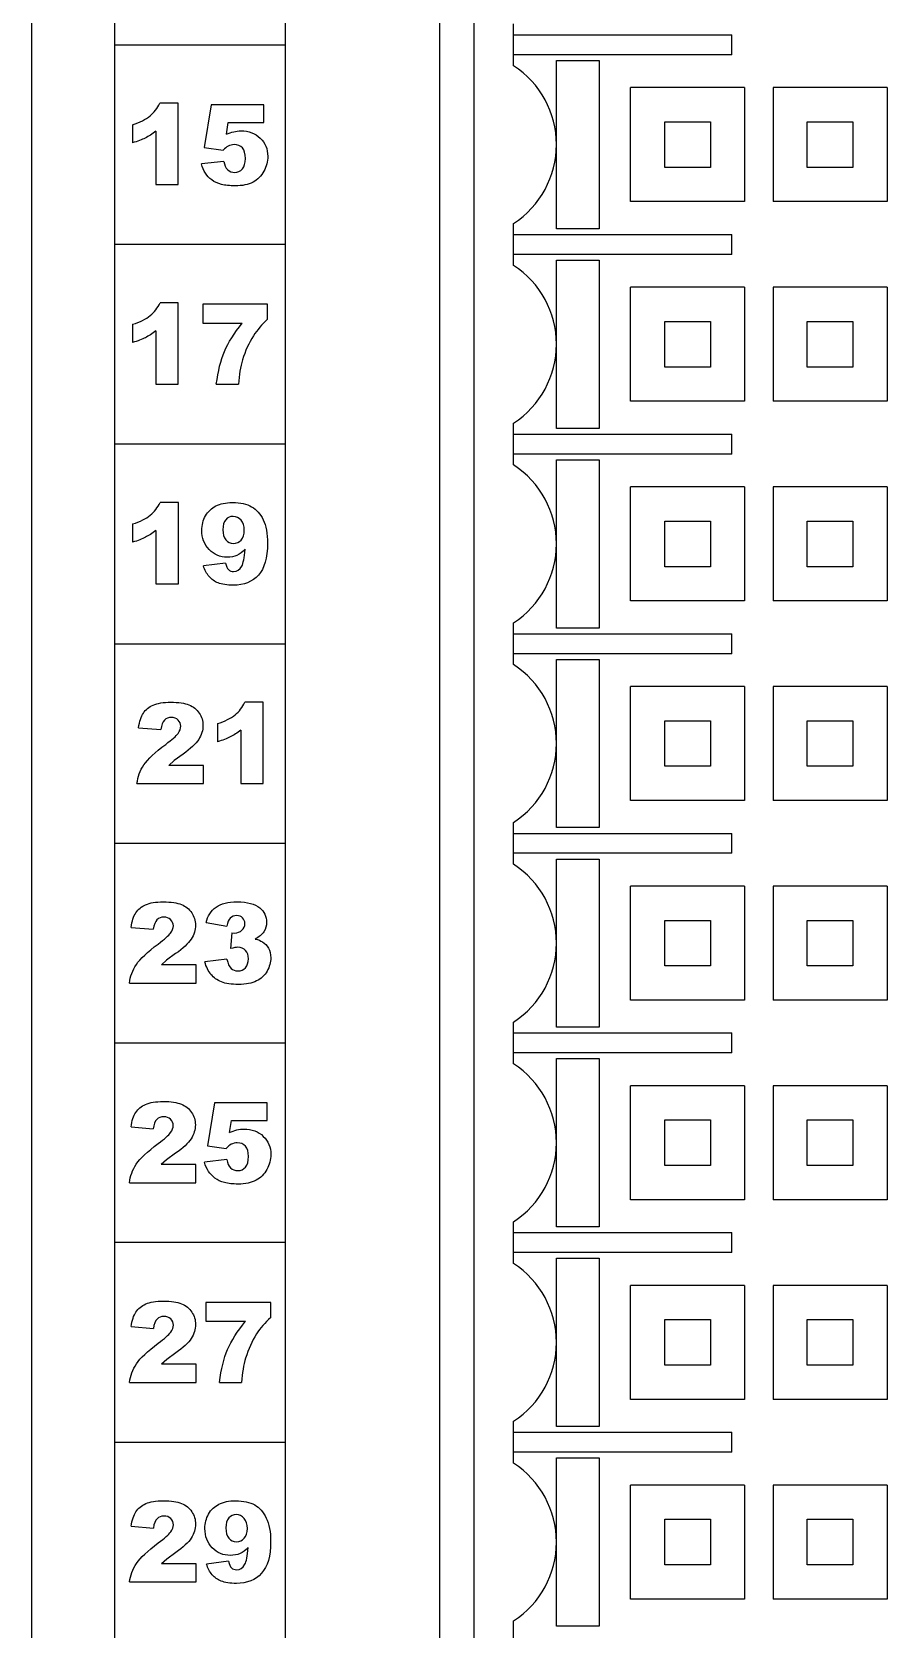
# Model space of a CAD drawing. Header units: millimetres. Extents: x 40 to 416, y -270 to 20.
# Drawn here: x 281.75 to 296.75, y -240.03 to -212.03 of the extents above; entities that cross this region are included whole.
import ezdxf

# ---------------------------------------------------------------- set-up
doc = ezdxf.new("R2010")
doc.units = ezdxf.units.MM
doc.layers.add('1728620000_DXF_CONTINUOUS_LINE', color=7, linetype='Continuous')
doc.layers.add('AOMJ712I_002DXF_CONTINUOUS_LINE', color=7, linetype='Continuous')

# ---------------------------------------------------------------- blocks, each defined once
blk = doc.blocks.new('MOD_AOM712i')
at = {"layer": '1728620000_DXF_CONTINUOUS_LINE', "color": 7, "linetype": 'Continuous'}
for p, q in [((7.5, 85.75), (7.5, 15.75)), ((8.2, 57.383), (8.2, 58.117)), ((8.2, 57.925), (12.025, 57.925)), ((12.025, 57.575), (12.025, 57.925)), ((12.025, 57.575), (8.2, 57.575)), ((8.95, 56.004), (8.95, 57.475)), ((8.95, 57.475), (9.702, 57.475)), ((9.702, 57.475), (9.702, 54.525)), ((10.25, 55), (10.25, 57)), ((12.25, 57), (10.25, 57)), ((12.25, 57), (12.25, 55)), ((12.75, 57), (12.75, 55)), ((14.75, 57), (12.75, 57)), ((14.75, 57), (14.75, 55)), ((10.85, 56.4), (11.65, 56.4)), ((10.85, 55.6), (10.85, 56.4)), ((11.65, 56.4), (11.65, 55.6)), ((13.35, 56.4), (14.15, 56.4)), ((13.35, 55.6), (13.35, 56.4)), ((14.15, 56.4), (14.15, 55.6)), ((8.95, 54.525), (8.95, 55.996)), ((11.65, 55.6), (10.85, 55.6)), ((14.15, 55.6), (13.35, 55.6)), ((12.25, 55), (10.25, 55)), ((14.75, 55), (12.75, 55)), ((8.2, 53.883), (8.2, 54.617)), ((8.2, 54.425), (12.025, 54.425)), ((9.702, 54.525), (8.95, 54.525)), ((12.025, 54.075), (12.025, 54.425)), ((12.025, 54.075), (8.2, 54.075)), ((8.95, 53.975), (9.702, 53.975)), ((8.95, 52.504), (8.95, 53.975)), ((9.702, 53.975), (9.702, 51.025)), ((12.25, 53.5), (10.25, 53.5)), ((10.25, 51.5), (10.25, 53.5)), ((12.25, 53.5), (12.25, 51.5)), ((14.75, 53.5), (12.75, 53.5)), ((12.75, 53.5), (12.75, 51.5)), ((14.75, 53.5), (14.75, 51.5)), ((10.85, 52.9), (11.65, 52.9)), ((10.85, 52.1), (10.85, 52.9)), ((11.65, 52.9), (11.65, 52.1)), ((13.35, 52.9), (14.15, 52.9)), ((13.35, 52.1), (13.35, 52.9)), ((14.15, 52.9), (14.15, 52.1)), ((8.95, 51.025), (8.95, 52.496)), ((11.65, 52.1), (10.85, 52.1)), ((14.15, 52.1), (13.35, 52.1)), ((12.25, 51.5), (10.25, 51.5)), ((14.75, 51.5), (12.75, 51.5)), ((8.2, 50.383), (8.2, 51.117)), ((9.702, 51.025), (8.95, 51.025)), ((8.2, 50.925), (12.025, 50.925)), ((12.025, 50.575), (12.025, 50.925)), ((12.025, 50.575), (8.2, 50.575)), ((8.95, 50.475), (9.702, 50.475)), ((8.95, 49.004), (8.95, 50.475)), ((9.702, 50.475), (9.702, 47.525)), ((12.25, 50), (10.25, 50)), ((10.25, 48), (10.25, 50)), ((12.25, 50), (12.25, 48)), ((14.75, 50), (12.75, 50)), ((12.75, 50), (12.75, 48)), ((14.75, 50), (14.75, 48)), ((10.85, 49.4), (11.65, 49.4)), ((10.85, 48.6), (10.85, 49.4)), ((11.65, 49.4), (11.65, 48.6)), ((13.35, 49.4), (14.15, 49.4)), ((13.35, 48.6), (13.35, 49.4)), ((14.15, 49.4), (14.15, 48.6)), ((8.95, 47.525), (8.95, 48.996)), ((11.65, 48.6), (10.85, 48.6)), ((14.15, 48.6), (13.35, 48.6)), ((12.25, 48), (10.25, 48)), ((14.75, 48), (12.75, 48)), ((8.2, 46.883), (8.2, 47.617)), ((8.2, 47.425), (12.025, 47.425)), ((9.702, 47.525), (8.95, 47.525)), ((12.025, 47.075), (12.025, 47.425)), ((12.025, 47.075), (8.2, 47.075)), ((8.95, 46.975), (9.702, 46.975)), ((8.95, 45.504), (8.95, 46.975)), ((9.702, 46.975), (9.702, 44.025)), ((12.25, 46.5), (10.25, 46.5)), ((10.25, 44.5), (10.25, 46.5)), ((12.25, 46.5), (12.25, 44.5)), ((14.75, 46.5), (12.75, 46.5)), ((12.75, 46.5), (12.75, 44.5)), ((14.75, 46.5), (14.75, 44.5)), ((10.85, 45.9), (11.65, 45.9)), ((10.85, 45.1), (10.85, 45.9)), ((11.65, 45.9), (11.65, 45.1)), ((13.35, 45.9), (14.15, 45.9)), ((13.35, 45.1), (13.35, 45.9)), ((14.15, 45.9), (14.15, 45.1)), ((8.95, 44.025), (8.95, 45.496)), ((11.65, 45.1), (10.85, 45.1)), ((14.15, 45.1), (13.35, 45.1)), ((12.25, 44.5), (10.25, 44.5)), ((14.75, 44.5), (12.75, 44.5)), ((8.2, 43.383), (8.2, 44.117)), ((9.702, 44.025), (8.95, 44.025)), ((8.2, 43.925), (12.025, 43.925)), ((12.025, 43.575), (12.025, 43.925)), ((12.025, 43.575), (8.2, 43.575)), ((8.95, 43.475), (9.702, 43.475)), ((8.95, 42.004), (8.95, 43.475)), ((9.702, 43.475), (9.702, 40.525)), ((12.25, 43), (10.25, 43)), ((10.25, 41), (10.25, 43)), ((12.25, 43), (12.25, 41)), ((14.75, 43), (12.75, 43)), ((12.75, 43), (12.75, 41)), ((14.75, 43), (14.75, 41)), ((10.85, 42.4), (11.65, 42.4)), ((10.85, 41.6), (10.85, 42.4)), ((11.65, 42.4), (11.65, 41.6)), ((13.35, 42.4), (14.15, 42.4)), ((13.35, 41.6), (13.35, 42.4)), ((14.15, 42.4), (14.15, 41.6)), ((8.95, 40.525), (8.95, 41.996)), ((11.65, 41.6), (10.85, 41.6)), ((14.15, 41.6), (13.35, 41.6)), ((12.25, 41), (10.25, 41)), ((14.75, 41), (12.75, 41)), ((8.2, 39.883), (8.2, 40.617)), ((8.2, 40.425), (12.025, 40.425)), ((9.702, 40.525), (8.95, 40.525)), ((12.025, 40.075), (12.025, 40.425)), ((12.025, 40.075), (8.2, 40.075)), ((8.95, 39.975), (9.702, 39.975)), ((8.95, 38.504), (8.95, 39.975)), ((9.702, 39.975), (9.702, 37.025)), ((12.25, 39.5), (10.25, 39.5)), ((10.25, 37.5), (10.25, 39.5)), ((12.25, 39.5), (12.25, 37.5)), ((14.75, 39.5), (12.75, 39.5)), ((12.75, 39.5), (12.75, 37.5)), ((14.75, 39.5), (14.75, 37.5)), ((10.85, 38.9), (11.65, 38.9)), ((10.85, 38.1), (10.85, 38.9)), ((11.65, 38.9), (11.65, 38.1)), ((13.35, 38.9), (14.15, 38.9)), ((13.35, 38.1), (13.35, 38.9)), ((14.15, 38.9), (14.15, 38.1)), ((8.95, 37.025), (8.95, 38.496)), ((11.65, 38.1), (10.85, 38.1)), ((14.15, 38.1), (13.35, 38.1)), ((12.25, 37.5), (10.25, 37.5)), ((14.75, 37.5), (12.75, 37.5)), ((8.2, 36.383), (8.2, 37.117)), ((9.702, 37.025), (8.95, 37.025)), ((8.2, 36.925), (12.025, 36.925)), ((12.025, 36.575), (12.025, 36.925)), ((12.025, 36.575), (8.2, 36.575)), ((8.95, 36.475), (9.702, 36.475)), ((8.95, 35.004), (8.95, 36.475)), ((9.702, 36.475), (9.702, 33.525)), ((12.25, 36), (10.25, 36)), ((10.25, 34), (10.25, 36)), ((12.25, 36), (12.25, 34)), ((14.75, 36), (12.75, 36)), ((12.75, 36), (12.75, 34)), ((14.75, 36), (14.75, 34)), ((10.85, 35.4), (11.65, 35.4)), ((10.85, 34.6), (10.85, 35.4)), ((11.65, 35.4), (11.65, 34.6)), ((13.35, 35.4), (14.15, 35.4)), ((13.35, 34.6), (13.35, 35.4)), ((14.15, 35.4), (14.15, 34.6)), ((8.95, 33.525), (8.95, 34.996)), ((11.65, 34.6), (10.85, 34.6)), ((14.15, 34.6), (13.35, 34.6)), ((12.25, 34), (10.25, 34)), ((14.75, 34), (12.75, 34)), ((8.2, 32.883), (8.2, 33.617)), ((8.2, 33.425), (12.025, 33.425)), ((9.702, 33.525), (8.95, 33.525)), ((12.025, 33.075), (12.025, 33.425)), ((12.025, 33.075), (8.2, 33.075)), ((8.95, 32.975), (9.702, 32.975)), ((8.95, 31.504), (8.95, 32.975)), ((9.702, 32.975), (9.702, 30.025)), ((12.25, 32.5), (10.25, 32.5)), ((10.25, 30.5), (10.25, 32.5)), ((12.25, 32.5), (12.25, 30.5)), ((14.75, 32.5), (12.75, 32.5)), ((12.75, 32.5), (12.75, 30.5)), ((14.75, 32.5), (14.75, 30.5)), ((10.85, 31.9), (11.65, 31.9)), ((10.85, 31.1), (10.85, 31.9)), ((11.65, 31.9), (11.65, 31.1)), ((13.35, 31.9), (14.15, 31.9)), ((13.35, 31.1), (13.35, 31.9)), ((14.15, 31.9), (14.15, 31.1)), ((8.95, 30.025), (8.95, 31.496)), ((11.65, 31.1), (10.85, 31.1)), ((14.15, 31.1), (13.35, 31.1)), ((12.25, 30.5), (10.25, 30.5)), ((14.75, 30.5), (12.75, 30.5)), ((8.2, 29.383), (8.2, 30.117)), ((9.702, 30.025), (8.95, 30.025))]:
    blk.add_line(p, q, dxfattribs=at)
for centre in [(7.3, 56), (7.3, 52.5), (7.3, 49), (7.3, 45.5), (7.3, 42), (7.3, 38.5), (7.3, 35), (7.3, 31.5)]:
    blk.add_arc(centre, 1.65, 303.0557, 56.9443, dxfattribs=at)
at = {"layer": 'AOMJ712I_002DXF_CONTINUOUS_LINE', "color": 7, "linetype": 'Continuous'}
for p, q in [((-0.25, 6), (-0.25, 91.9)), ((6.9, 85.35), (6.9, 16.15))]:
    blk.add_line(p, q, dxfattribs=at)
at = {"layer": 'AOMJ712I_002DXF_CONTINUOUS_LINE', "color": 4, "linetype": 'Continuous'}
for p, q in [((1.2, 82.25), (1.2, 19.25)), ((4.2, 19.25), (4.2, 82.25)), ((1.2, 57.75), (4.2, 57.75)), ((2.316, 56.724), (1.994, 56.724)), ((2.316, 55.3), (2.316, 56.724)), ((2.896, 56.7), (2.773, 55.947)), ((3.82, 56.7), (2.896, 56.7)), ((3.82, 56.39), (3.82, 56.7)), ((1.513, 56.349), (1.513, 56.03)), ((3.161, 56.18), (3.194, 56.39)), ((3.194, 56.39), (3.82, 56.39)), ((1.922, 56.233), (1.922, 55.3)), ((2.773, 55.947), (3.104, 55.9)), ((3.116, 55.706), (2.722, 55.663)), ((1.922, 55.3), (2.316, 55.3)), ((4.2, 54.25), (1.2, 54.25)), ((2.318, 53.224), (1.997, 53.224)), ((2.318, 51.8), (2.318, 53.224)), ((2.748, 53.2), (2.748, 52.871)), ((3.884, 53.2), (2.748, 53.2)), ((3.884, 52.937), (3.884, 53.2)), ((1.516, 52.849), (1.516, 52.53)), ((1.925, 52.733), (1.925, 51.8)), ((2.748, 52.871), (3.44, 52.871)), ((1.925, 51.8), (2.318, 51.8)), ((2.984, 51.8), (3.372, 51.8)), ((4.2, 50.75), (1.2, 50.75)), ((2.319, 49.724), (1.997, 49.724)), ((2.319, 48.3), (2.319, 49.724)), ((1.517, 49.349), (1.517, 49.03)), ((1.926, 49.233), (1.926, 48.3)), ((3.146, 48.663), (2.759, 48.614)), ((1.926, 48.3), (2.319, 48.3)), ((1.2, 47.25), (4.2, 47.25)), ((3.807, 46.224), (3.485, 46.224)), ((3.807, 44.8), (3.807, 46.224)), ((1.621, 45.777), (2.011, 45.745)), ((3.005, 45.849), (3.005, 45.53)), ((3.414, 45.733), (3.414, 44.8)), ((2.245, 45.202), (2.152, 45.117)), ((2.76, 45.117), (2.152, 45.117)), ((2.402, 45.316), (2.245, 45.202)), ((2.76, 44.8), (2.76, 45.117)), ((1.593, 44.8), (2.76, 44.8)), ((3.414, 44.8), (3.807, 44.8)), ((4.2, 43.75), (1.2, 43.75)), ((2.804, 42.361), (3.171, 42.295)), ((1.49, 42.277), (1.879, 42.245)), ((3.255, 42.182), (3.235, 41.905)), ((3.255, 42.182), (3.306, 42.178)), ((2.271, 41.816), (2.113, 41.702)), ((3.171, 41.721), (2.783, 41.67)), ((2.113, 41.702), (2.021, 41.617)), ((2.628, 41.617), (2.021, 41.617)), ((2.628, 41.3), (2.628, 41.617)), ((1.461, 41.3), (2.628, 41.3)), ((1.2, 40.25), (4.2, 40.25)), ((2.95, 39.2), (2.827, 38.447)), ((3.874, 39.2), (2.95, 39.2)), ((3.874, 38.89), (3.874, 39.2)), ((1.488, 38.777), (1.878, 38.745)), ((3.215, 38.68), (3.248, 38.89)), ((3.248, 38.89), (3.874, 38.89)), ((2.827, 38.447), (3.158, 38.4)), ((2.112, 38.202), (2.019, 38.117)), ((2.626, 38.117), (2.019, 38.117)), ((2.269, 38.316), (2.112, 38.202)), ((2.626, 37.8), (2.626, 38.117)), ((3.17, 38.206), (2.776, 38.163)), ((1.459, 37.8), (2.626, 37.8)), ((4.2, 36.75), (1.2, 36.75)), ((3.938, 35.7), (2.802, 35.7)), ((2.802, 35.7), (2.802, 35.371)), ((3.938, 35.437), (3.938, 35.7)), ((2.802, 35.371), (3.494, 35.371)), ((1.491, 35.277), (1.881, 35.245)), ((2.272, 34.816), (2.115, 34.702)), ((2.115, 34.702), (2.022, 34.617)), ((2.629, 34.617), (2.022, 34.617)), ((2.629, 34.3), (2.629, 34.617)), ((1.462, 34.3), (2.629, 34.3)), ((3.038, 34.3), (3.426, 34.3)), ((1.2, 33.25), (4.2, 33.25)), ((1.491, 31.777), (1.881, 31.745)), ((2.115, 31.202), (2.022, 31.117)), ((2.63, 31.117), (2.022, 31.117)), ((2.272, 31.316), (2.115, 31.202)), ((2.63, 30.8), (2.63, 31.117)), ((3.2, 31.163), (2.813, 31.114)), ((1.463, 30.8), (2.63, 30.8))]:
    blk.add_line(p, q, dxfattribs=at)
for points in [[(1.822, 56.502), (1.894, 56.562), (1.952, 56.636), (1.994, 56.724)], [(1.513, 56.349), (1.645, 56.391), (1.748, 56.442), (1.822, 56.502)], [(1.737, 56.115), (1.678, 56.085), (1.603, 56.056), (1.513, 56.03)], [(1.922, 56.233), (1.858, 56.184), (1.796, 56.145), (1.737, 56.115)], [(3.161, 56.18), (3.204, 56.2), (3.247, 56.215), (3.289, 56.225)], [(3.289, 56.225), (3.331, 56.235), (3.373, 56.241), (3.415, 56.241)], [(3.415, 56.241), (3.554, 56.241), (3.668, 56.198), (3.755, 56.113)], [(3.755, 56.113), (3.843, 56.029), (3.887, 55.922), (3.887, 55.794)], [(3.19, 55.973), (3.164, 55.959), (3.135, 55.934), (3.104, 55.9)], [(3.299, 56), (3.261, 56), (3.225, 55.99), (3.19, 55.973)], [(3.441, 55.941), (3.405, 55.98), (3.358, 56), (3.299, 56)], [(3.495, 55.758), (3.495, 55.841), (3.477, 55.903), (3.441, 55.941)], [(3.442, 55.574), (3.477, 55.615), (3.495, 55.676), (3.495, 55.758)], [(3.887, 55.794), (3.887, 55.703), (3.864, 55.616), (3.819, 55.533)], [(2.794, 55.499), (2.765, 55.543), (2.742, 55.597), (2.722, 55.663)], [(2.906, 55.38), (2.86, 55.415), (2.823, 55.455), (2.794, 55.499)], [(3.116, 55.706), (3.125, 55.643), (3.147, 55.594), (3.183, 55.561)], [(3.183, 55.561), (3.217, 55.529), (3.259, 55.513), (3.308, 55.513)], [(3.308, 55.513), (3.361, 55.513), (3.406, 55.533), (3.442, 55.574)], [(3.819, 55.533), (3.774, 55.449), (3.71, 55.386), (3.628, 55.342)], [(3.074, 55.302), (3.008, 55.319), (2.952, 55.346), (2.906, 55.38)], [(3.312, 55.276), (3.219, 55.276), (3.14, 55.286), (3.074, 55.302)], [(3.628, 55.342), (3.546, 55.298), (3.44, 55.276), (3.312, 55.276)], [(1.825, 53.002), (1.897, 53.062), (1.955, 53.136), (1.997, 53.224)], [(1.516, 52.849), (1.648, 52.891), (1.751, 52.942), (1.825, 53.002)], [(3.884, 52.937), (3.784, 52.848), (3.702, 52.751), (3.636, 52.648)], [(1.925, 52.733), (1.861, 52.684), (1.799, 52.645), (1.74, 52.615)], [(3.128, 52.375), (3.193, 52.53), (3.297, 52.695), (3.44, 52.871)], [(3.636, 52.648), (3.556, 52.522), (3.492, 52.382), (3.445, 52.227)], [(1.74, 52.615), (1.681, 52.585), (1.606, 52.556), (1.516, 52.53)], [(2.984, 51.8), (3.015, 52.028), (3.062, 52.22), (3.128, 52.375)], [(3.445, 52.227), (3.409, 52.107), (3.384, 51.964), (3.372, 51.8)], [(1.825, 49.502), (1.898, 49.562), (1.955, 49.636), (1.997, 49.724)], [(2.795, 49.492), (2.839, 49.568), (2.9, 49.626), (2.977, 49.665)], [(2.977, 49.665), (3.053, 49.704), (3.151, 49.724), (3.267, 49.724)], [(3.267, 49.724), (3.407, 49.724), (3.519, 49.699), (3.604, 49.651)], [(3.604, 49.651), (3.688, 49.604), (3.756, 49.527), (3.807, 49.422)], [(1.517, 49.349), (1.649, 49.391), (1.752, 49.442), (1.825, 49.502)], [(2.73, 49.238), (2.73, 49.33), (2.752, 49.415), (2.795, 49.492)], [(3.15, 49.423), (3.115, 49.384), (3.099, 49.326), (3.099, 49.248)], [(3.279, 49.481), (3.227, 49.481), (3.184, 49.461), (3.15, 49.423)], [(3.418, 49.416), (3.38, 49.459), (3.333, 49.481), (3.279, 49.481)], [(3.475, 49.239), (3.475, 49.314), (3.456, 49.373), (3.418, 49.416)], [(3.807, 49.422), (3.857, 49.317), (3.883, 49.18), (3.883, 49.008)], [(1.74, 49.115), (1.681, 49.085), (1.607, 49.056), (1.517, 49.03)], [(1.926, 49.233), (1.862, 49.184), (1.799, 49.145), (1.74, 49.115)], [(2.858, 48.899), (2.773, 48.989), (2.73, 49.101), (2.73, 49.238)], [(3.099, 49.248), (3.099, 49.17), (3.116, 49.11), (3.151, 49.069)], [(3.151, 49.069), (3.187, 49.027), (3.231, 49.007), (3.284, 49.007)], [(3.284, 49.007), (3.339, 49.007), (3.385, 49.027), (3.421, 49.067)], [(3.421, 49.067), (3.457, 49.107), (3.475, 49.164), (3.475, 49.239)], [(3.883, 49.008), (3.883, 48.755), (3.83, 48.569), (3.723, 48.452)], [(3.177, 48.766), (3.05, 48.766), (2.944, 48.81), (2.858, 48.899)], [(3.347, 48.799), (3.297, 48.777), (3.241, 48.766), (3.177, 48.766)], [(3.49, 48.905), (3.443, 48.857), (3.395, 48.821), (3.347, 48.799)], [(3.432, 48.61), (3.457, 48.655), (3.476, 48.754), (3.49, 48.905)], [(2.857, 48.428), (2.815, 48.478), (2.782, 48.54), (2.759, 48.614)], [(3.146, 48.663), (3.156, 48.608), (3.173, 48.57), (3.197, 48.548)], [(3.197, 48.548), (3.221, 48.525), (3.251, 48.515), (3.286, 48.515)], [(3.723, 48.452), (3.617, 48.334), (3.47, 48.276), (3.282, 48.276)], [(3.286, 48.515), (3.348, 48.515), (3.397, 48.546), (3.432, 48.61)], [(3.018, 48.315), (2.953, 48.34), (2.9, 48.378), (2.857, 48.428)], [(3.282, 48.276), (3.17, 48.276), (3.082, 48.289), (3.018, 48.315)], [(1.877, 46.174), (1.952, 46.207), (2.054, 46.224), (2.186, 46.224)], [(2.186, 46.224), (2.322, 46.224), (2.428, 46.208), (2.505, 46.177)], [(3.314, 46.002), (3.386, 46.062), (3.443, 46.136), (3.485, 46.224)], [(1.621, 45.777), (1.637, 45.886), (1.664, 45.972), (1.705, 46.033)], [(1.705, 46.033), (1.745, 46.094), (1.803, 46.142), (1.877, 46.174)], [(2.196, 45.957), (2.147, 45.957), (2.106, 45.941), (2.074, 45.91)], [(2.315, 45.912), (2.283, 45.942), (2.244, 45.957), (2.196, 45.957)], [(2.505, 46.177), (2.581, 46.146), (2.64, 46.098), (2.684, 46.033)], [(2.684, 46.033), (2.728, 45.968), (2.75, 45.896), (2.75, 45.816)], [(3.005, 45.849), (3.137, 45.891), (3.24, 45.942), (3.314, 46.002)], [(2.074, 45.91), (2.042, 45.879), (2.021, 45.824), (2.011, 45.745)], [(2.096, 45.485), (2.21, 45.569), (2.282, 45.634), (2.314, 45.678)], [(2.314, 45.678), (2.346, 45.722), (2.362, 45.763), (2.362, 45.803)], [(2.362, 45.803), (2.362, 45.845), (2.346, 45.881), (2.315, 45.912)], [(2.75, 45.816), (2.75, 45.73), (2.724, 45.649), (2.675, 45.571)], [(3.414, 45.733), (3.35, 45.684), (3.288, 45.645), (3.229, 45.615)], [(1.714, 45.125), (1.782, 45.226), (1.909, 45.346), (2.096, 45.485)], [(2.675, 45.571), (2.625, 45.493), (2.534, 45.408), (2.402, 45.316)], [(3.229, 45.615), (3.169, 45.585), (3.095, 45.556), (3.005, 45.53)], [(1.593, 44.8), (1.606, 44.915), (1.646, 45.023), (1.714, 45.125)], [(1.573, 42.533), (1.614, 42.594), (1.671, 42.642), (1.745, 42.674)], [(1.745, 42.674), (1.82, 42.707), (1.922, 42.724), (2.054, 42.724)], [(2.054, 42.724), (2.191, 42.724), (2.297, 42.708), (2.373, 42.677)], [(2.373, 42.677), (2.449, 42.646), (2.509, 42.598), (2.552, 42.533)], [(2.804, 42.361), (2.834, 42.477), (2.892, 42.567), (2.98, 42.63)], [(2.98, 42.63), (3.066, 42.692), (3.189, 42.724), (3.349, 42.724)], [(3.349, 42.724), (3.531, 42.724), (3.663, 42.689), (3.745, 42.621)], [(3.745, 42.621), (3.826, 42.553), (3.867, 42.468), (3.867, 42.365)], [(1.49, 42.277), (1.505, 42.386), (1.533, 42.472), (1.573, 42.533)], [(1.942, 42.41), (1.911, 42.379), (1.89, 42.324), (1.879, 42.245)], [(2.064, 42.457), (2.015, 42.457), (1.974, 42.441), (1.942, 42.41)], [(2.183, 42.412), (2.151, 42.442), (2.112, 42.457), (2.064, 42.457)], [(2.231, 42.303), (2.231, 42.345), (2.214, 42.381), (2.183, 42.412)], [(2.183, 42.178), (2.214, 42.222), (2.231, 42.263), (2.231, 42.303)], [(2.618, 42.316), (2.618, 42.23), (2.593, 42.149), (2.543, 42.071)], [(2.552, 42.533), (2.596, 42.468), (2.618, 42.396), (2.618, 42.316)], [(3.23, 42.44), (3.201, 42.413), (3.181, 42.364), (3.171, 42.295)], [(3.341, 42.482), (3.295, 42.482), (3.258, 42.468), (3.23, 42.44)], [(3.446, 42.444), (3.421, 42.469), (3.385, 42.482), (3.341, 42.482)], [(3.433, 42.226), (3.467, 42.259), (3.485, 42.297), (3.485, 42.342)], [(3.485, 42.342), (3.485, 42.384), (3.471, 42.418), (3.446, 42.444)], [(3.867, 42.365), (3.867, 42.304), (3.85, 42.249), (3.818, 42.201)], [(1.964, 41.985), (2.078, 42.069), (2.15, 42.134), (2.183, 42.178)], [(2.543, 42.071), (2.493, 41.993), (2.403, 41.908), (2.271, 41.816)], [(3.306, 42.178), (3.357, 42.178), (3.399, 42.194), (3.433, 42.226)], [(3.818, 42.201), (3.784, 42.151), (3.735, 42.108), (3.668, 42.072)], [(3.668, 42.072), (3.721, 42.058), (3.763, 42.042), (3.792, 42.025)], [(3.792, 42.025), (3.838, 41.996), (3.874, 41.958), (3.9, 41.911)], [(1.582, 41.625), (1.65, 41.726), (1.777, 41.846), (1.964, 41.985)], [(3.171, 41.721), (3.187, 41.643), (3.209, 41.588), (3.242, 41.558)], [(3.361, 41.927), (3.331, 41.927), (3.289, 41.92), (3.235, 41.905)], [(3.497, 41.874), (3.464, 41.909), (3.419, 41.927), (3.361, 41.927)], [(3.495, 41.57), (3.529, 41.608), (3.548, 41.659), (3.548, 41.723)], [(3.548, 41.723), (3.548, 41.788), (3.53, 41.838), (3.497, 41.874)], [(3.939, 41.744), (3.939, 41.662), (3.917, 41.584), (3.875, 41.509)], [(3.9, 41.911), (3.926, 41.864), (3.939, 41.809), (3.939, 41.744)], [(1.461, 41.3), (1.474, 41.415), (1.514, 41.523), (1.582, 41.625)], [(2.891, 41.452), (2.844, 41.509), (2.807, 41.582), (2.783, 41.67)], [(3.073, 41.321), (2.999, 41.351), (2.939, 41.395), (2.891, 41.452)], [(3.242, 41.558), (3.274, 41.527), (3.315, 41.513), (3.365, 41.513)], [(3.365, 41.513), (3.417, 41.513), (3.461, 41.532), (3.495, 41.57)], [(3.875, 41.509), (3.832, 41.435), (3.771, 41.376), (3.691, 41.337)], [(3.375, 41.276), (3.247, 41.276), (3.146, 41.291), (3.073, 41.321)], [(3.691, 41.337), (3.611, 41.297), (3.505, 41.276), (3.375, 41.276)], [(1.744, 39.174), (1.819, 39.207), (1.921, 39.224), (2.053, 39.224)], [(2.053, 39.224), (2.189, 39.224), (2.295, 39.208), (2.371, 39.177)], [(1.488, 38.777), (1.503, 38.886), (1.531, 38.972), (1.572, 39.033)], [(1.572, 39.033), (1.612, 39.094), (1.67, 39.142), (1.744, 39.174)], [(2.063, 38.957), (2.013, 38.957), (1.972, 38.941), (1.941, 38.91)], [(2.181, 38.912), (2.15, 38.942), (2.111, 38.957), (2.063, 38.957)], [(2.371, 39.177), (2.448, 39.146), (2.507, 39.098), (2.551, 39.033)], [(2.551, 39.033), (2.595, 38.968), (2.617, 38.896), (2.617, 38.816)], [(1.941, 38.91), (1.909, 38.879), (1.888, 38.824), (1.878, 38.745)], [(1.963, 38.485), (2.076, 38.569), (2.149, 38.634), (2.181, 38.678)], [(2.229, 38.803), (2.229, 38.845), (2.213, 38.881), (2.181, 38.912)], [(2.181, 38.678), (2.213, 38.722), (2.229, 38.763), (2.229, 38.803)], [(2.617, 38.816), (2.617, 38.73), (2.591, 38.649), (2.542, 38.571)], [(3.215, 38.68), (3.258, 38.7), (3.301, 38.715), (3.343, 38.725)], [(3.343, 38.725), (3.385, 38.735), (3.427, 38.741), (3.469, 38.741)], [(3.469, 38.741), (3.608, 38.741), (3.722, 38.698), (3.809, 38.613)], [(1.581, 38.125), (1.649, 38.226), (1.776, 38.346), (1.963, 38.485)], [(2.542, 38.571), (2.492, 38.493), (2.401, 38.408), (2.269, 38.316)], [(3.244, 38.473), (3.218, 38.459), (3.189, 38.434), (3.158, 38.4)], [(3.353, 38.5), (3.315, 38.5), (3.279, 38.49), (3.244, 38.473)], [(3.495, 38.441), (3.459, 38.48), (3.412, 38.5), (3.353, 38.5)], [(3.549, 38.258), (3.549, 38.341), (3.531, 38.403), (3.495, 38.441)], [(3.809, 38.613), (3.897, 38.529), (3.941, 38.422), (3.941, 38.294)], [(1.459, 37.8), (1.473, 37.915), (1.513, 38.023), (1.581, 38.125)], [(2.848, 37.999), (2.819, 38.043), (2.795, 38.097), (2.776, 38.163)], [(3.17, 38.206), (3.179, 38.143), (3.201, 38.094), (3.236, 38.061)], [(3.495, 38.074), (3.531, 38.115), (3.549, 38.176), (3.549, 38.258)], [(3.941, 38.294), (3.941, 38.203), (3.918, 38.116), (3.873, 38.033)], [(2.96, 37.88), (2.914, 37.915), (2.877, 37.955), (2.848, 37.999)], [(3.128, 37.802), (3.062, 37.819), (3.006, 37.846), (2.96, 37.88)], [(3.366, 37.776), (3.273, 37.776), (3.194, 37.786), (3.128, 37.802)], [(3.236, 38.061), (3.271, 38.029), (3.313, 38.013), (3.362, 38.013)], [(3.362, 38.013), (3.415, 38.013), (3.46, 38.033), (3.495, 38.074)], [(3.682, 37.842), (3.6, 37.798), (3.494, 37.776), (3.366, 37.776)], [(3.873, 38.033), (3.828, 37.949), (3.764, 37.886), (3.682, 37.842)], [(1.575, 35.533), (1.615, 35.594), (1.672, 35.642), (1.747, 35.674)], [(1.747, 35.674), (1.821, 35.707), (1.924, 35.724), (2.055, 35.724)], [(2.055, 35.724), (2.192, 35.724), (2.298, 35.708), (2.374, 35.677)], [(2.374, 35.677), (2.451, 35.646), (2.51, 35.598), (2.554, 35.533)], [(1.491, 35.277), (1.506, 35.386), (1.534, 35.472), (1.575, 35.533)], [(1.944, 35.41), (1.912, 35.379), (1.891, 35.324), (1.881, 35.245)], [(2.066, 35.457), (2.016, 35.457), (1.975, 35.441), (1.944, 35.41)], [(2.184, 35.412), (2.153, 35.442), (2.114, 35.457), (2.066, 35.457)], [(2.232, 35.303), (2.232, 35.345), (2.216, 35.381), (2.184, 35.412)], [(2.184, 35.178), (2.216, 35.222), (2.232, 35.263), (2.232, 35.303)], [(2.62, 35.316), (2.62, 35.23), (2.594, 35.149), (2.545, 35.071)], [(2.554, 35.533), (2.598, 35.468), (2.62, 35.396), (2.62, 35.316)], [(3.182, 34.875), (3.247, 35.03), (3.351, 35.195), (3.494, 35.371)], [(3.938, 35.437), (3.838, 35.348), (3.756, 35.251), (3.69, 35.148)], [(1.966, 34.985), (2.079, 35.069), (2.152, 35.134), (2.184, 35.178)], [(2.545, 35.071), (2.495, 34.993), (2.404, 34.908), (2.272, 34.816)], [(3.69, 35.148), (3.61, 35.022), (3.546, 34.882), (3.499, 34.727)], [(1.584, 34.625), (1.651, 34.726), (1.778, 34.846), (1.966, 34.985)], [(3.038, 34.3), (3.069, 34.528), (3.116, 34.72), (3.182, 34.875)], [(3.499, 34.727), (3.463, 34.607), (3.438, 34.464), (3.426, 34.3)], [(1.462, 34.3), (1.476, 34.415), (1.516, 34.523), (1.584, 34.625)], [(1.747, 32.174), (1.822, 32.207), (1.924, 32.224), (2.056, 32.224)], [(2.056, 32.224), (2.192, 32.224), (2.298, 32.208), (2.375, 32.177)], [(3.031, 32.165), (3.107, 32.204), (3.205, 32.224), (3.321, 32.224)], [(3.321, 32.224), (3.461, 32.224), (3.573, 32.199), (3.658, 32.151)], [(1.491, 31.777), (1.507, 31.886), (1.534, 31.972), (1.575, 32.033)], [(1.575, 32.033), (1.616, 32.094), (1.673, 32.142), (1.747, 32.174)], [(2.066, 31.957), (2.017, 31.957), (1.976, 31.941), (1.944, 31.91)], [(2.185, 31.912), (2.153, 31.942), (2.114, 31.957), (2.066, 31.957)], [(2.375, 32.177), (2.451, 32.146), (2.51, 32.098), (2.554, 32.033)], [(2.554, 32.033), (2.598, 31.968), (2.62, 31.896), (2.62, 31.816)], [(2.784, 31.738), (2.784, 31.83), (2.806, 31.915), (2.849, 31.992)], [(2.849, 31.992), (2.893, 32.068), (2.954, 32.126), (3.031, 32.165)], [(3.204, 31.923), (3.169, 31.884), (3.153, 31.826), (3.153, 31.748)], [(3.333, 31.981), (3.281, 31.981), (3.238, 31.961), (3.204, 31.923)], [(3.472, 31.916), (3.434, 31.959), (3.387, 31.981), (3.333, 31.981)], [(3.658, 32.151), (3.742, 32.104), (3.81, 32.027), (3.861, 31.922)], [(3.861, 31.922), (3.911, 31.817), (3.937, 31.68), (3.937, 31.508)], [(1.944, 31.91), (1.913, 31.879), (1.892, 31.824), (1.881, 31.745)], [(1.966, 31.485), (2.08, 31.569), (2.152, 31.634), (2.184, 31.678)], [(2.184, 31.678), (2.216, 31.722), (2.233, 31.763), (2.233, 31.803)], [(2.233, 31.803), (2.233, 31.845), (2.216, 31.881), (2.185, 31.912)], [(2.62, 31.816), (2.62, 31.73), (2.594, 31.649), (2.545, 31.571)], [(2.912, 31.399), (2.827, 31.489), (2.784, 31.601), (2.784, 31.738)], [(3.153, 31.748), (3.153, 31.67), (3.17, 31.61), (3.205, 31.569)], [(3.529, 31.739), (3.529, 31.814), (3.51, 31.873), (3.472, 31.916)], [(3.475, 31.567), (3.511, 31.607), (3.529, 31.664), (3.529, 31.739)], [(1.584, 31.125), (1.652, 31.226), (1.779, 31.346), (1.966, 31.485)], [(2.545, 31.571), (2.495, 31.493), (2.404, 31.408), (2.272, 31.316)], [(3.23, 31.266), (3.104, 31.266), (2.998, 31.31), (2.912, 31.399)], [(3.205, 31.569), (3.241, 31.527), (3.285, 31.507), (3.338, 31.507)], [(3.338, 31.507), (3.393, 31.507), (3.439, 31.527), (3.475, 31.567)], [(3.544, 31.405), (3.497, 31.357), (3.449, 31.321), (3.401, 31.299)], [(3.486, 31.11), (3.511, 31.155), (3.53, 31.254), (3.544, 31.405)], [(3.937, 31.508), (3.937, 31.255), (3.884, 31.069), (3.777, 30.952)], [(1.463, 30.8), (1.476, 30.915), (1.516, 31.023), (1.584, 31.125)], [(2.911, 30.928), (2.869, 30.978), (2.836, 31.04), (2.813, 31.114)], [(3.2, 31.163), (3.209, 31.108), (3.227, 31.07), (3.251, 31.048)], [(3.401, 31.299), (3.351, 31.277), (3.294, 31.266), (3.23, 31.266)], [(3.34, 31.015), (3.402, 31.015), (3.451, 31.046), (3.486, 31.11)], [(3.072, 30.815), (3.007, 30.84), (2.954, 30.878), (2.911, 30.928)], [(3.336, 30.776), (3.224, 30.776), (3.136, 30.789), (3.072, 30.815)], [(3.251, 31.048), (3.275, 31.025), (3.305, 31.015), (3.34, 31.015)], [(3.777, 30.952), (3.671, 30.834), (3.524, 30.776), (3.336, 30.776)]]:
    blk.add_open_spline(points, degree=3, dxfattribs=at)

msp = doc.modelspace()

# ---------------------------------------------------------------- block references
msp.add_blockref('MOD_AOM712i', (282, -270))

doc.saveas('drawing.dxf')
